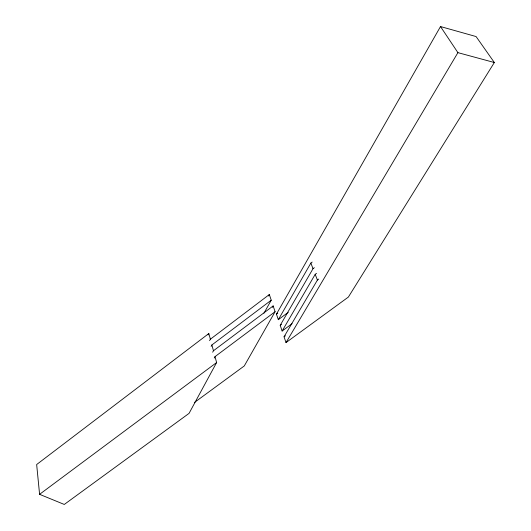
<?xml version="1.0" encoding="UTF-8"?>
<svg xmlns="http://www.w3.org/2000/svg" width="531" height="531" viewBox="0 0 531 531"><rect width="100%" height="100%" fill="white"/><g stroke="black" fill="none" stroke-linecap="round" stroke-linejoin="round"><path stroke-width="0.8" d="M208.079 334.988L208.836 333.534L210.356 339.216L209.592 340.67M211.126 346.411L211.896 344.958L271.235 300.194L269.336 294.532L210.356 339.216M212.672 352.212L213.449 350.759L273.153 305.922L275.091 311.704L244.273 365.945L194.339 402.564M214.239 358.08L215.022 356.626L275.091 311.704M215.022 356.626L216.608 362.554L189.063 413.364L64.284 504.45L39.586 494.328L36.659 464.532L208.836 333.534M268.54 295.979L269.336 294.532M263.96 313.204L271.235 300.194M272.35 307.349L273.153 305.922M288.233 312.321L278.317 319.689L276.445 314.113L440.504 26.55L476.081 36.553L494.341 62.519L348.369 297.068L286.003 342.595L284.052 336.78L317.412 280.063L318.733 279.074M278.317 319.689L310.861 263.077L312.182 262.075M292.05 323.704L282.12 331.025L280.209 325.324L313.018 268.679L314.339 267.684M282.12 331.025L315.202 274.335L316.529 273.339M286.003 342.595L457.908 52.642L440.504 26.55M276.445 314.113L277.773 313.124M39.586 494.328L216.608 362.554M280.209 325.324L281.536 324.341M284.052 336.78L285.386 335.798M457.908 52.642L494.341 62.519M310.861 263.077L313.018 268.679M315.202 274.335L317.412 280.063M211.896 344.958L213.449 350.759"/></g></svg>
